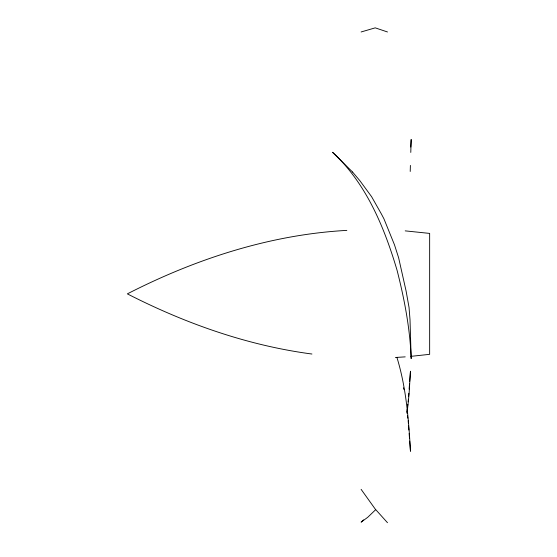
<?xml version="1.0" encoding="UTF-8"?>
<svg xmlns="http://www.w3.org/2000/svg" width="557" height="557" viewBox="0 0 557 557"><rect width="100%" height="100%" fill="white"/><g stroke="black" fill="none" stroke-linecap="round" stroke-linejoin="round"><path stroke-width="0.84" d="M410.217 171.465L410.398 165.408M410.788 152.43L411.17 139.445L410.774 147.062M408.177 401.806L408.365 399.258M408.553 396.709L408.81 393.312M409.13 389.071L409.506 383.975M409.701 381.427L410.46 371.241L409.047 394.474L407.09 413.224M406.895 411.101L407.125 409.409M407.473 406.875L407.821 404.34M375.676 509.683L367.697 517.328L361.11 522.16L363.568 519.89M361.11 31.972L375.237 27.85L387.491 31.972M410.92 356.355L429.649 354.329L429.649 233.411L405.211 230.87M395.4 357.469L405.211 356.87M346.83 230.382C270.041 234.622 195.493 258.984 127.351 293.866C185.182 323.408 247.371 345.493 311.934 354.022M387.491 522.71L375.237 509.084L361.11 489.338M397.016 357.705C406.262 387.992 408.713 419.811 410.46 451.281L409.701 441.088M403.498 387.79L403.874 389.44M406.895 411.414L407.125 413.106M407.473 415.64L407.821 418.175M408.177 420.716L408.365 423.257M408.553 425.806L408.873 430.053M409.13 433.45L409.506 438.54M352.581 172.05L332.543 152.27C366.207 183.364 384.316 227.228 397.085 270.347C404.431 299.248 410.098 328.748 411.17 358.611L410.015 319.676L409.047 307.485L406.116 291.13L398.624 257.766L394.481 244.815L383.912 218.762L381.371 213.951L371.616 196.712L359.885 180.712L352.581 172.05"/></g></svg>
